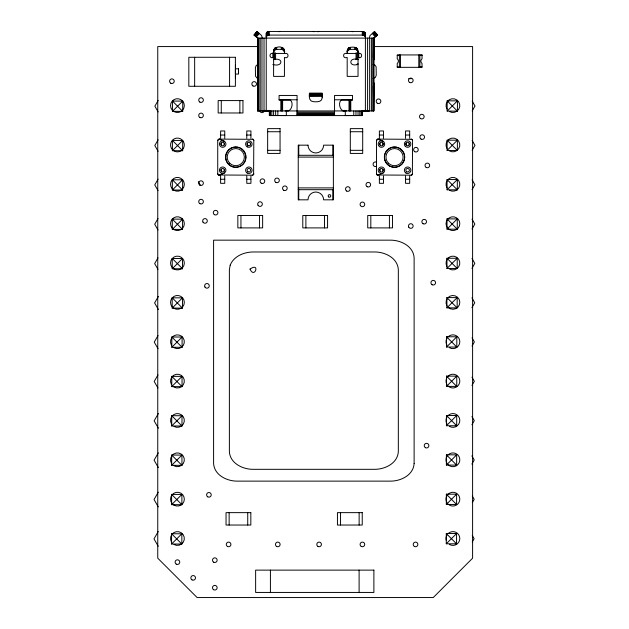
<?xml version="1.0" encoding="UTF-8"?>
<svg xmlns="http://www.w3.org/2000/svg" width="629" height="629" viewBox="0 0 629 629"><rect width="100%" height="100%" fill="white"/><g stroke="black" fill="none" stroke-linecap="round" stroke-linejoin="round"><path stroke-width="0.94" d="M257.709 82.918L257.709 110.94L373.917 110.94L373.917 38.11L377.636 35.027L374.585 31.521M373.917 59.936L373.917 38.11L257.709 38.11L253.99 35.027L256.954 31.45L261.609 35.554L262.356 38.11M171.764 386.623L171.788 376.354L182.056 376.378L182.033 386.646L171.764 386.623L182.056 376.378M171.811 347.271L171.843 337.002L182.111 337.026L182.088 347.302L171.811 347.271L182.111 337.026M172.385 150.693L172.409 140.416L182.685 140.448L182.654 150.716L172.385 150.693L182.685 140.448M172.432 111.341L172.464 101.072L182.732 101.096L182.709 111.364L172.432 111.341L182.732 101.096M171.662 465.326L171.686 455.05L181.954 455.081L181.93 465.35L171.662 465.326L181.954 455.081M171.709 425.975L171.741 415.706L182.009 415.73L181.978 425.998L171.709 425.975L182.009 415.73M172.283 229.388L172.307 219.12L182.575 219.151L182.552 229.42L172.283 229.388L182.575 219.151M172.33 190.044L172.362 179.768L182.63 179.8L182.607 190.068L172.33 190.044L182.63 179.8M171.552 544.022L171.583 533.754L181.852 533.785L181.828 544.054L171.552 544.022L181.852 533.785M171.607 504.678L171.631 494.402L181.907 494.433L181.875 504.702L171.607 504.678L181.907 494.433M172.173 308.092L172.204 297.824L182.473 297.847L182.449 308.124L172.173 308.092L182.473 297.847M172.228 268.74L172.26 258.472L182.528 258.495L182.496 268.772L172.228 268.74L182.528 258.495M446.527 347.035L446.551 336.767L456.827 336.79L456.796 347.059L446.527 347.035L456.827 336.79M447.148 111.105L447.172 100.829L457.448 100.86L457.417 111.129L447.148 111.105L457.448 100.86M446.37 465.09L446.393 454.814L456.67 454.846L456.638 465.114L446.37 465.09L456.67 454.846M446.425 425.739L446.448 415.462L456.717 415.494L456.693 425.762L446.425 425.739L456.717 415.494M446.472 386.387L446.504 376.118L456.772 376.142L456.74 386.41L446.472 386.387L456.772 376.142M446.991 229.153L447.022 218.884L457.291 218.908L457.259 229.184L446.991 229.153L457.291 218.908M447.046 189.801L447.07 179.532L457.338 179.564L457.314 189.832L447.046 189.801L457.338 179.564M447.093 150.457L447.125 140.181L457.393 140.212L457.369 150.48L447.093 150.457L457.393 140.212M446.268 543.786L446.291 533.518L456.568 533.541L456.536 543.818L446.268 543.786L456.568 533.541M446.315 504.434L446.346 494.166L456.615 494.197L456.591 504.466L446.315 504.434L456.615 494.197M446.889 307.856L446.912 297.588L457.189 297.611L457.157 307.88L446.889 307.856L457.189 297.611M446.944 268.504L446.967 258.236L457.236 258.26L457.212 268.536L446.944 268.504L457.236 258.26M373.917 38.11L373.885 59.739M373.917 82.918L373.626 110.94L373.319 86.071M257.709 59.936L258 38.11L258.197 50.839M258.212 93.721L258 110.94L257.733 83.114M373.312 57.695L373.626 38.11L373.838 59.669L373.28 59.653M238.54 72.602L238.517 68.797L235.427 68.797L235.443 74.057L238.548 74.057L238.517 68.797M365.394 110.94L365.394 33.384L364.977 32.417L362.296 31.45L269.33 31.45L267.136 32.016L266.232 33.384L266.232 110.94M266.232 37.017L266.334 32.881M217.728 140.582L219.207 139.103L253.07 139.308L253.809 140.582L253.613 174.445L252.331 175.184L218.467 174.988L217.728 173.706L217.728 140.582A1.478 1.478 0 0 1 219.207 139.103L224.309 141.242A3.255 3.255 0 0 1 224.545 146.722A3.255 3.255 0 0 1 219.474 144.623A3.255 3.255 0 0 1 223.523 140.92L224.309 141.242M376.488 140.582L377.966 139.103L411.83 139.308L412.569 140.582L412.372 174.445L411.091 175.184L377.227 174.988L376.488 173.706L376.488 140.582A1.478 1.478 0 0 1 377.966 139.103L383.069 141.242A3.255 3.255 0 0 1 383.305 146.722A3.255 3.255 0 0 1 378.241 144.623A3.255 3.255 0 0 1 382.283 140.92L383.069 141.242M158.186 100.451L154.868 106.191L158.17 111.931M158.138 139.803L154.813 145.535L158.123 151.282M158.083 179.155L154.765 184.887L158.068 190.634M158.028 218.507L154.71 224.238L158.013 229.986M157.981 257.859L154.655 263.59L157.965 269.33M158.398 296.385L154.608 302.942L158.382 309.507M158.036 335.564L154.247 342.121L158.021 348.686M157.989 374.915L154.191 381.473L157.973 388.038M158.406 413.45L154.136 420.825L158.39 428.207M158.359 452.801L154.089 460.169L158.335 467.559M158.304 492.153L154.034 499.52L158.288 506.903M158.256 531.497L153.987 538.872L158.233 546.255M472.167 110.924L475.013 106.01L472.182 101.088M472.12 150.276L474.966 145.362L472.127 140.44M472.065 189.628L474.911 184.714L472.08 179.792M472.017 228.98L474.864 224.066L472.025 219.144M471.962 268.331L474.809 263.417L471.978 258.488M471.907 307.675L474.753 302.761L471.923 297.839M472.025 346.036L474.392 341.94L472.033 337.844M471.97 385.388L474.345 381.292L471.978 377.196M471.915 424.74L474.29 420.644L471.931 416.54M471.868 464.092L474.235 459.996L471.876 455.891M472.285 502.626L474.187 499.347L472.3 496.061M472.237 541.97L474.132 538.699L472.245 535.413M266.334 36.513L267.781 35.342L269.33 35.082L362.296 35.082L364.482 35.649L365.394 37.017M254.069 35.098L257.041 31.521M254.305 35.295L257.277 31.717M254.69 35.609L257.654 32.032M255.177 36.018L258.149 32.441M255.759 36.498L258.723 32.92M256.373 37.009L259.345 33.431M374.664 31.45L370.017 35.554L369.27 38.11M261.978 110.94L263.409 110.445L269.983 110.445M285.079 110.94L286.981 110.311M287.744 110.94C292.084 110.586 293.609 102.11 290.284 100.09L279.087 100.09L279.087 95.443L297.061 95.443L297.061 115.587M217.728 173.706A1.478 1.478 0 0 0 219.207 175.184L224.309 173.054A3.255 3.255 0 0 0 224.545 167.566A3.255 3.255 0 0 0 219.474 169.665A3.255 3.255 0 0 0 223.523 173.376M219.207 175.184L224.309 173.054M383.069 173.054L382.283 173.376A3.255 3.255 0 0 1 378.241 169.665A3.255 3.255 0 0 1 383.305 167.566A3.255 3.255 0 0 1 383.069 173.054L377.966 175.184A1.478 1.478 0 0 1 376.488 173.706M268.552 110.94L269.479 110.743L262.898 110.743M278.623 31.709L280.172 31.45M317.511 31.709L319.068 31.45M258.48 64.457L256.294 65.361L255.382 67.555L255.492 76.101L256.931 77.98L258.48 78.397M373.139 78.397L375.332 77.493L376.236 75.299L376.134 66.753L374.687 64.866L373.139 64.457M276.689 47.372L274.928 48.008L273.662 50.139L273.591 76.384L284.434 76.384L284.434 57.483C289.261 59.338 289.261 51.743 284.434 53.607C285.936 48.724 281.155 45.618 276.689 47.372L276.689 49.424L274.496 50.21L273.591 52.113L273.945 49.29L274 50.768L274.928 48.008L275.14 49.785L275.596 47.6L275.887 49.518L276.092 47.434L276.689 49.424C279.103 49.479 284.049 48.433 284.434 52.113L283.679 48.598L283.53 50.21L283.136 48.032L282.885 49.785L282.539 47.647L282.138 49.518L281.996 47.442L281.336 49.424L281.336 47.372M350.282 47.372C347.247 47.482 346.799 51.287 347.184 53.607C342.365 51.743 342.365 59.338 347.184 57.483L347.184 76.384L358.035 76.384L358.035 50.949C358.129 46.884 353.136 46.813 350.282 47.372L350.282 49.424L348.096 50.21L347.184 52.113L347.538 49.29L347.601 50.768L348.521 48.008L348.733 49.785L349.189 47.6L349.48 49.518L349.685 47.434L350.282 49.424C352.696 49.479 357.649 48.433 358.035 52.113L357.272 48.598L357.123 50.21L356.729 48.032L356.486 49.785L356.132 47.647L355.739 49.518L355.597 47.442L354.937 49.424L354.937 47.372M257.796 46.57L157.753 46.57L157.753 558.19L197.113 597.55L433.247 597.55L472.599 558.19L472.599 46.57L373.54 46.57M273.591 53.449L284.434 53.449M347.184 53.449L358.035 53.449M273.591 53.607C268.764 51.743 268.764 59.338 273.591 57.483M358.035 53.607C362.854 51.743 362.854 59.338 358.035 57.483M397.237 55.321L399.391 55.321M419.865 55.321L422.028 55.321M257.859 59.653L258.338 59.653M273.371 59.653C283.899 56.901 283.003 67.61 272.868 64.457M358.247 59.653C348.82 56.374 348.034 67.342 357.791 64.457M397.237 66.941L399.391 66.941M419.865 66.941L422.028 66.941M408.74 78.641L411.602 78.641M257.859 83.201L258 110.94L257.709 38.11L257.709 110.94L257.788 83.177L258.338 83.201M373.28 83.201L373.76 83.201M309.46 93.918L322.166 93.918M309.46 94.665L322.166 94.665M309.46 95.309L322.166 95.309M309.46 95.805L322.166 95.805M309.46 96.213L322.166 96.111M279.087 99.783L297.061 99.783M334.557 99.783L352.531 99.783M361.636 110.445L368.209 110.445L369.64 110.94L369.655 38.11M368.72 110.743L362.147 110.743L363.067 110.94M262.474 110.885L269.047 110.885M286.069 110.775L288.735 110.775M334.557 115.587L334.557 95.443L352.531 95.443L352.531 100.09L341.335 100.09C338.135 101.992 339.542 109.304 342.891 110.775L346.54 110.94M362.579 110.885L369.152 110.885M297.061 112.143L334.557 112.143M297.061 113.259L334.557 113.259M297.061 114.226L334.557 114.226M297.061 114.965L334.557 114.965M269.33 115.429L285.983 115.587M297.061 115.429L334.557 115.429M362.296 115.429L345.636 115.587M267.655 131.728L280.054 131.728M350.306 131.728L362.697 131.728M220.614 135.038L224.75 135.038M246.78 135.038L250.924 135.038M379.373 135.038L383.509 135.038M405.548 135.038L409.683 135.038M267.655 150.323L280.054 150.323M350.306 150.323L362.697 150.323M298.24 155.3L333.378 155.3M298.24 157.093L333.378 157.093M220.614 179.249L224.75 179.249M246.78 179.249L250.924 179.249M379.373 179.249L383.509 179.249M405.548 179.249L409.683 179.249M298.24 187.898L333.378 187.898M298.24 189.691L333.378 189.691M351.446 31.45L352.995 31.709M312.558 31.45L314.107 31.709M342.891 110.775L343.874 110.94M377.966 139.103L382.283 140.92M219.207 139.103L223.523 140.92M344.637 110.311L345.557 110.775M457.417 111.129L447.172 100.829M457.369 150.48L447.125 140.181M457.314 189.832L447.07 179.532M457.259 229.184L447.022 218.884M457.212 268.536L446.967 258.236M457.157 307.88L446.912 297.588M456.796 347.059L446.551 336.767M182.709 111.364L172.464 101.072M456.74 386.41L446.504 376.118M182.654 150.716L172.409 140.416M456.693 425.762L446.448 415.462M182.607 190.068L172.362 179.768M456.638 465.114L446.393 454.814M182.552 229.42L172.307 219.12M456.591 504.466L446.346 494.166M182.496 268.772L172.26 258.472M456.536 543.818L446.291 533.518M182.449 308.124L172.204 297.824M182.088 347.302L171.843 337.002M182.033 386.646L171.788 376.354M181.978 425.998L171.741 415.706M181.93 465.35L171.686 455.05M181.875 504.702L171.631 494.402M181.828 544.054L171.583 533.754M374.349 31.717L377.314 35.295M373.964 32.032L376.936 35.609M373.477 32.441L376.441 36.018M372.895 32.92L375.867 36.498M372.282 33.431L375.246 37.009M198.308 181.671L200.203 184.95M373.76 59.653L373.626 38.11L373.626 110.94L373.901 83.052M257.709 38.11L257.717 59.802M235.427 64.85L235.435 78.012M419.865 54.935L419.865 67.334M418.796 54.935L418.796 67.334M409.683 138.294L409.683 130.974L405.548 130.974L405.548 138.294M409.683 176.002L409.683 183.322L405.548 183.322L405.548 176.002M409.149 143.176L409.149 144.945M406.075 143.176L406.075 144.945M400.461 54.935L400.461 67.334M399.391 54.935L399.391 67.334M389.414 215.503L389.414 227.902M383.509 138.294L383.509 130.974L379.373 130.974L379.373 138.294M383.509 176.002L383.509 183.322L379.373 183.322L379.373 176.002M382.975 143.176L382.975 144.945M382.975 169.343L382.975 171.119M379.908 143.176L379.908 144.945M379.908 169.343L379.908 171.119M372.777 38.11L372.777 110.94M371.417 38.11L371.417 110.94M370.819 215.503L370.819 227.902M367.595 38.11L367.595 110.94M365.284 32.881L365.284 36.513M364.977 32.417L364.977 36.05M364.482 32.016L364.482 35.649M363.845 31.709L363.845 35.342M363.098 31.513L363.098 35.145M362.296 31.45L362.296 35.082M362.296 110.94L362.296 115.587L269.33 115.587L269.33 110.94M362.005 110.94L362.005 115.587M361.148 110.94L361.148 115.587M359.796 110.94L359.796 115.587M359.135 512.643L359.135 525.034M359.104 570.126L359.104 592.439M358.782 52.797L358.782 57.695M358.035 110.94L358.035 115.587M357.044 52.797L357.044 59.653M356.038 52.797L356.038 59.653M355.975 110.94L355.975 115.587M353.773 110.94L353.773 115.587M350.778 100.09L350.778 110.94M350.156 100.09L350.156 110.94M349.551 100.09L349.551 110.94M349.001 100.09L349.001 110.94M345.297 110.94L345.297 115.587M340.541 512.643L340.541 525.034M332.859 145.165L332.859 155.3M332.859 189.691L332.859 199.825M324.478 215.503L324.478 227.902M305.883 215.503L305.883 227.902M298.759 145.165L298.759 155.3M298.759 189.691L298.759 199.825M286.329 110.94L286.329 115.587M282.618 100.09L282.618 110.94M282.067 100.09L282.067 110.94M281.47 100.09L281.47 110.94M280.841 100.09L280.841 110.94M277.853 110.94L277.853 115.587M275.581 52.797L275.581 59.653M275.644 110.94L275.644 115.587M274.574 52.797L274.574 59.653M273.591 110.94L273.591 115.587M272.844 52.797L272.844 57.695M271.822 110.94L271.822 115.587M270.47 110.94L270.47 115.587M270.415 570.126L270.415 592.439M269.621 110.94L269.621 115.587M269.33 31.45L269.33 35.082M268.528 31.513L268.528 35.145M267.781 31.709L267.781 35.342M267.136 32.016L267.136 35.649M266.641 32.417L266.641 36.05M264.023 38.11L264.023 110.94M261.971 38.11L261.971 110.94M260.202 38.11L260.202 110.94M259.541 215.503L259.541 227.902M258.849 38.11L258.849 110.94M250.924 138.294L250.924 130.974L246.78 130.974L246.78 138.294M250.924 176.002L250.924 183.322L246.78 183.322L246.78 176.002M250.389 143.176L250.389 144.945M247.732 512.643L247.732 525.034M247.315 143.176L247.315 144.945M240.946 215.503L240.946 227.902M239.861 100.585L239.861 112.976M229.577 57.278L229.577 86.283M229.137 512.643L229.137 525.034M224.75 138.294L224.75 130.974L220.614 130.974L220.614 138.294M224.75 176.002L224.75 183.322L220.614 183.322L220.614 176.002M224.215 143.176L224.215 144.945M224.215 169.343L224.215 171.119M221.266 100.585L221.266 112.976M221.141 143.176L221.141 144.945M221.141 169.343L221.141 171.119M194.652 57.278L194.652 86.283M264.369 110.327A2.327 2.327 0 0 1 262.049 112.654A2.327 2.327 0 0 1 259.722 110.327M376.551 166.26A2.327 2.327 0 0 1 373.068 164.248A2.327 2.327 0 0 1 376.551 162.235M172.558 149.836A6.895 6.895 0 0 1 172.558 140.086A6.895 6.895 0 0 1 182.308 140.086A6.895 6.895 0 0 1 182.308 149.836M180.877 150.929A6.895 6.895 0 0 1 173.981 150.929M171.458 345.187A6.895 6.895 0 0 1 176.238 334.95A6.895 6.895 0 0 1 184.226 342.939A6.895 6.895 0 0 1 173.981 347.711M171.458 384.539A6.895 6.895 0 0 1 176.238 374.302A6.895 6.895 0 0 1 184.226 382.29A6.895 6.895 0 0 1 173.981 387.063M171.458 423.899A6.895 6.895 0 0 1 176.238 413.662A6.895 6.895 0 0 1 184.226 421.65A6.895 6.895 0 0 1 173.981 426.423M171.458 463.251A6.895 6.895 0 0 1 176.238 453.014A6.895 6.895 0 0 1 184.226 461.002A6.895 6.895 0 0 1 173.981 465.774M171.458 541.962A6.895 6.895 0 0 1 176.238 531.725A6.895 6.895 0 0 1 184.226 539.713A6.895 6.895 0 0 1 173.981 544.486M446.952 109.053A6.895 6.895 0 0 1 451.724 98.816A6.895 6.895 0 0 1 459.713 106.796A6.895 6.895 0 0 1 449.476 111.577M446.952 148.405A6.895 6.895 0 0 1 451.724 138.168A6.895 6.895 0 0 1 459.713 146.156A6.895 6.895 0 0 1 449.476 150.929M446.952 187.764A6.895 6.895 0 0 1 451.724 177.527A6.895 6.895 0 0 1 459.713 185.508A6.895 6.895 0 0 1 449.476 190.288M446.952 266.476A6.895 6.895 0 0 1 451.724 256.239A6.895 6.895 0 0 1 459.713 264.219A6.895 6.895 0 0 1 449.476 269M446.952 305.828A6.895 6.895 0 0 1 452.322 295.512A6.895 6.895 0 0 1 459.406 304.743A6.895 6.895 0 0 1 448.045 307.259M448.045 336.861A6.895 6.895 0 0 1 457.354 336.452A6.895 6.895 0 0 1 458.572 345.691A6.895 6.895 0 0 1 449.476 347.711M446.952 345.187A6.895 6.895 0 0 1 446.952 338.292M448.045 376.221A6.895 6.895 0 0 1 457.802 376.221A6.895 6.895 0 0 1 457.802 385.97A6.895 6.895 0 0 1 448.045 385.97M446.952 384.539A6.895 6.895 0 0 1 446.952 377.644M447.447 416.264A6.895 6.895 0 0 1 456.866 414.794A6.895 6.895 0 0 1 458.738 424.15A6.895 6.895 0 0 1 449.476 426.423M446.952 423.899A6.895 6.895 0 0 1 446.952 417.003M448.045 454.932A6.895 6.895 0 0 1 457.802 454.932A6.895 6.895 0 0 1 457.802 464.682A6.895 6.895 0 0 1 448.045 464.682M446.952 463.251A6.895 6.895 0 0 1 446.952 456.355M448.045 494.284A6.895 6.895 0 0 1 457.802 494.284A6.895 6.895 0 0 1 457.802 504.033A6.895 6.895 0 0 1 448.045 504.033M446.952 502.61A6.895 6.895 0 0 1 446.952 495.715M448.045 533.644A6.895 6.895 0 0 1 457.354 533.235A6.895 6.895 0 0 1 458.572 542.473A6.895 6.895 0 0 1 449.476 544.486M446.26 540.303A6.895 6.895 0 0 1 446.952 535.067M357.013 64.237A2.327 2.327 0 0 1 358.176 63.922M252.331 139.103A1.478 1.478 0 0 1 253.809 140.582M253.809 173.706A1.478 1.478 0 0 1 252.331 175.184M411.091 139.103A1.478 1.478 0 0 1 412.569 140.582M412.569 173.706A1.478 1.478 0 0 1 411.091 175.184M322.166 97.762C322.072 102.236 316.442 102.047 313.328 101.639C309.012 101.576 308.996 96.182 309.46 93.116L322.166 93.116L322.166 97.762M230.19 265.108L229.381 269.692L229.381 451.598C229.994 463.235 242.637 469.399 253.07 469.32L374.648 469.32C385.082 469.399 397.725 463.235 398.33 451.598L398.33 269.692C397.725 258.055 385.082 251.891 374.648 251.977L253.07 251.977C243.942 252.095 233.854 256.168 230.19 265.108M250.02 269.086C254.58 279.488 260.532 261.774 250.02 269.086M414.118 463.416C413.512 475.052 400.87 481.209 390.436 481.13L237.282 481.13C226.849 481.209 214.206 475.052 213.593 463.416L213.593 240.16L390.436 240.16C400.87 240.081 413.512 246.246 414.118 257.882L414.118 463.416M422.028 54.935L397.237 54.935L397.237 58.811A2.909 2.909 0 0 1 397.237 63.458L397.237 67.334L422.028 67.334L422.028 63.458A2.909 2.909 0 0 1 422.028 58.811L422.028 54.935M235.395 57.278L188.826 57.278L188.826 86.283L235.395 86.283L235.395 57.278M242.959 100.585L218.169 100.585L218.169 112.976L242.959 112.976L242.959 100.585M280.054 128.63L267.655 128.63L267.655 153.421L280.054 153.421L280.054 128.63M362.697 128.63L350.306 128.63L350.306 153.421L362.697 153.421L362.697 128.63M307.998 145.165L298.24 145.165L298.24 199.825L307.998 199.825A7.807 7.807 0 0 1 315.813 192.018A7.807 7.807 0 0 1 323.62 199.825L333.378 199.825L333.378 145.165L323.62 145.165A7.807 7.807 0 0 1 315.813 152.973A7.807 7.807 0 0 1 307.998 145.165M262.639 215.503L237.848 215.503L237.848 227.902L262.639 227.902L262.639 215.503M327.575 215.503L302.785 215.503L302.785 227.902L327.575 227.902L327.575 215.503M392.512 215.503L367.721 215.503L367.721 227.902L392.512 227.902L392.512 215.503M250.829 512.643L226.039 512.643L226.039 525.034L250.829 525.034L250.829 512.643M362.233 512.643L337.443 512.643L337.443 525.034L362.233 525.034L362.233 512.643M373.885 570.126L255.633 570.126L255.633 592.439L373.885 592.439L373.885 570.126M204.936 287.013A2.327 2.327 0 0 0 208.962 287.013A2.327 2.327 0 0 0 206.949 283.522A2.327 2.327 0 0 0 204.936 287.013M283.71 190.265A2.327 2.327 0 0 0 287.194 188.252A2.327 2.327 0 0 0 283.71 186.239A2.327 2.327 0 0 0 283.71 190.265M275.84 182.394A2.327 2.327 0 0 0 279.323 180.381A2.327 2.327 0 0 0 275.84 178.369A2.327 2.327 0 0 0 275.84 182.394M199.88 185.146A2.327 2.327 0 0 0 203.371 183.133A2.327 2.327 0 0 0 199.88 181.121A2.327 2.327 0 0 0 199.88 185.146M199.88 117.458A2.327 2.327 0 0 0 203.371 115.445A2.327 2.327 0 0 0 199.88 113.432A2.327 2.327 0 0 0 199.88 117.458M214.45 214.67A2.327 2.327 0 0 0 217.933 212.657A2.327 2.327 0 0 0 214.45 210.644A2.327 2.327 0 0 0 214.45 214.67M258.008 205.251A2.327 2.327 0 0 0 262.034 205.251A2.327 2.327 0 0 0 260.021 201.76A2.327 2.327 0 0 0 258.008 205.251M207.759 496.847A2.327 2.327 0 0 0 211.242 494.834A2.327 2.327 0 0 0 207.759 492.821A2.327 2.327 0 0 0 207.759 496.847M432.084 284.717A2.327 2.327 0 0 0 435.567 282.704A2.327 2.327 0 0 0 432.084 280.691A2.327 2.327 0 0 0 432.084 284.717M213.656 589.727A2.327 2.327 0 0 0 217.147 587.714A2.327 2.327 0 0 0 213.656 585.701A2.327 2.327 0 0 0 213.656 589.727M317.952 546.436A2.327 2.327 0 0 0 321.435 544.423A2.327 2.327 0 0 0 317.952 542.41A2.327 2.327 0 0 0 317.952 546.436M361.243 546.436A2.327 2.327 0 0 0 364.726 544.423A2.327 2.327 0 0 0 361.243 542.41A2.327 2.327 0 0 0 361.243 546.436M414.369 546.436A2.327 2.327 0 0 0 417.86 544.423A2.327 2.327 0 0 0 414.369 542.41A2.327 2.327 0 0 0 414.369 546.436M425.393 447.659A2.327 2.327 0 0 0 428.876 445.646A2.327 2.327 0 0 0 425.393 443.634A2.327 2.327 0 0 0 425.393 447.659M360.393 205.541A2.327 2.327 0 0 0 364.419 205.541A2.327 2.327 0 0 0 362.406 202.058A2.327 2.327 0 0 0 360.393 205.541M420.667 118.629A2.327 2.327 0 0 0 424.15 116.617A2.327 2.327 0 0 0 420.667 114.604A2.327 2.327 0 0 0 420.667 118.629M261.271 183.181A2.327 2.327 0 0 0 264.762 181.168A2.327 2.327 0 0 0 261.271 179.155A2.327 2.327 0 0 0 261.271 183.181M170.758 83.209A2.327 2.327 0 0 0 174.241 81.196A2.327 2.327 0 0 0 170.758 79.183A2.327 2.327 0 0 0 170.758 83.209M346.681 191.051A2.327 2.327 0 0 0 350.164 189.038A2.327 2.327 0 0 0 346.681 187.025A2.327 2.327 0 0 0 346.681 191.051M276.626 546.436A2.327 2.327 0 0 0 280.117 544.423A2.327 2.327 0 0 0 276.626 542.41A2.327 2.327 0 0 0 276.626 546.436M227.431 546.436A2.327 2.327 0 0 0 230.922 544.423A2.327 2.327 0 0 0 227.431 542.41A2.327 2.327 0 0 0 227.431 546.436M213.656 562.177A2.327 2.327 0 0 0 217.147 560.164A2.327 2.327 0 0 0 213.656 558.151A2.327 2.327 0 0 0 213.656 562.177M176.269 564.142A2.327 2.327 0 0 0 179.76 562.129A2.327 2.327 0 0 0 176.269 560.117A2.327 2.327 0 0 0 176.269 564.142M192.01 579.883A2.327 2.327 0 0 0 195.501 577.87A2.327 2.327 0 0 0 192.01 575.857A2.327 2.327 0 0 0 192.01 579.883M426.179 167.44A2.327 2.327 0 0 0 429.662 165.427A2.327 2.327 0 0 0 426.179 163.414A2.327 2.327 0 0 0 426.179 167.44M367.147 186.711A2.327 2.327 0 0 0 370.63 184.698A2.327 2.327 0 0 0 367.147 182.685A2.327 2.327 0 0 0 367.147 186.711M199.88 102.102A2.327 2.327 0 0 0 203.371 100.09A2.327 2.327 0 0 0 199.88 98.077A2.327 2.327 0 0 0 199.88 102.102M377.369 103.29A2.327 2.327 0 0 0 380.859 101.277A2.327 2.327 0 0 0 377.369 99.264A2.327 2.327 0 0 0 377.369 103.29M202.97 222.076A2.327 2.327 0 0 0 206.996 222.076A2.327 2.327 0 0 0 204.983 218.585A2.327 2.327 0 0 0 202.97 222.076M414.763 151.699A2.327 2.327 0 0 0 418.246 149.686A2.327 2.327 0 0 0 414.763 147.673A2.327 2.327 0 0 0 414.763 151.699M199.88 203.647A2.327 2.327 0 0 0 203.371 201.634A2.327 2.327 0 0 0 199.88 199.621A2.327 2.327 0 0 0 199.88 203.647M408.795 227.187A2.327 2.327 0 0 0 412.821 227.187A2.327 2.327 0 0 0 410.808 223.704A2.327 2.327 0 0 0 408.795 227.187M423.034 223.712A2.327 2.327 0 0 0 426.517 221.699A2.327 2.327 0 0 0 423.034 219.686A2.327 2.327 0 0 0 423.034 223.712M253.015 85.969A2.327 2.327 0 0 0 256.498 83.956A2.327 2.327 0 0 0 253.015 81.943A2.327 2.327 0 0 0 253.015 85.969M409.644 82.423A2.327 2.327 0 0 0 413.135 80.41A2.327 2.327 0 0 0 409.644 78.397A2.327 2.327 0 0 0 409.644 82.423M421.068 139.103A2.327 2.327 0 0 0 424.551 137.091A2.327 2.327 0 0 0 421.068 135.078A2.327 2.327 0 0 0 421.068 139.103M173.981 111.577A6.895 6.895 0 0 0 184.328 105.601A6.895 6.895 0 0 0 173.981 99.634A6.895 6.895 0 0 0 173.981 111.577M173.981 190.288A6.895 6.895 0 0 0 184.328 184.313A6.895 6.895 0 0 0 173.981 178.345A6.895 6.895 0 0 0 173.981 190.288M173.981 229.64A6.895 6.895 0 0 0 184.328 223.672A6.895 6.895 0 0 0 173.981 217.697A6.895 6.895 0 0 0 173.981 229.64M173.981 269A6.895 6.895 0 0 0 184.328 263.024A6.895 6.895 0 0 0 173.981 257.057A6.895 6.895 0 0 0 173.981 269M173.981 308.352A6.895 6.895 0 0 0 184.328 302.384A6.895 6.895 0 0 0 173.981 296.408A6.895 6.895 0 0 0 173.981 308.352M173.981 505.134A6.895 6.895 0 0 0 184.328 499.159A6.895 6.895 0 0 0 173.981 493.191A6.895 6.895 0 0 0 173.981 505.134M449.476 229.64A6.895 6.895 0 0 0 459.815 223.672A6.895 6.895 0 0 0 449.476 217.697A6.895 6.895 0 0 0 449.476 229.64M328.558 196.846A1.305 1.305 0 0 0 330.736 196.256A1.305 1.305 0 0 0 329.14 194.668A1.305 1.305 0 0 0 328.558 196.846M229.703 163.21A8.578 8.578 0 0 0 244.052 159.365A8.578 8.578 0 0 0 233.548 148.861A8.578 8.578 0 0 0 229.703 163.21M228.657 164.255A10.056 10.056 0 0 0 245.483 159.75A10.056 10.056 0 0 0 233.162 147.438A10.056 10.056 0 0 0 228.657 164.255M228.555 164.358A10.206 10.206 0 0 0 245.624 159.79A10.206 10.206 0 0 0 233.123 147.288A10.206 10.206 0 0 0 228.555 164.358M247.228 173.054A3.255 3.255 0 0 0 252.103 170.231A3.255 3.255 0 0 0 247.228 167.416A3.255 3.255 0 0 0 247.228 173.054M247.228 146.879A3.255 3.255 0 0 0 252.103 144.057A3.255 3.255 0 0 0 247.228 141.242A3.255 3.255 0 0 0 247.228 146.879M247.968 171.772A1.777 1.777 0 0 0 250.625 170.231A1.777 1.777 0 0 0 247.968 168.698A1.777 1.777 0 0 0 247.968 171.772M247.968 145.598A1.777 1.777 0 0 0 250.625 144.057A1.777 1.777 0 0 0 247.968 142.524A1.777 1.777 0 0 0 247.968 145.598M221.424 145.315A1.777 1.777 0 0 0 224.396 144.521A1.777 1.777 0 0 0 222.218 142.343A1.777 1.777 0 0 0 221.424 145.315M221.793 171.772A1.777 1.777 0 0 0 224.459 170.231A1.777 1.777 0 0 0 221.793 168.698A1.777 1.777 0 0 0 221.793 171.772M388.463 163.21A8.578 8.578 0 0 0 402.812 159.365A8.578 8.578 0 0 0 392.307 148.861A8.578 8.578 0 0 0 388.463 163.21M387.417 164.255A10.056 10.056 0 0 0 404.243 159.75A10.056 10.056 0 0 0 391.922 147.438A10.056 10.056 0 0 0 387.417 164.255M389.43 165.985A10.206 10.206 0 0 0 404.73 157.148A10.206 10.206 0 0 0 389.43 148.31A10.206 10.206 0 0 0 389.43 165.985M405.988 173.054A3.255 3.255 0 0 0 410.871 170.231A3.255 3.255 0 0 0 405.988 167.416A3.255 3.255 0 0 0 405.988 173.054M405.312 146.36A3.255 3.255 0 0 0 410.761 144.898A3.255 3.255 0 0 0 406.774 140.92A3.255 3.255 0 0 0 405.312 146.36M406.727 171.772A1.777 1.777 0 0 0 409.393 170.231A1.777 1.777 0 0 0 406.727 168.698A1.777 1.777 0 0 0 406.727 171.772M406.727 145.598A1.777 1.777 0 0 0 409.393 144.057A1.777 1.777 0 0 0 406.727 142.524A1.777 1.777 0 0 0 406.727 145.598M380.553 145.598A1.777 1.777 0 0 0 383.218 144.057A1.777 1.777 0 0 0 380.553 142.524A1.777 1.777 0 0 0 380.553 145.598M380.553 171.772A1.777 1.777 0 0 0 383.218 170.231A1.777 1.777 0 0 0 380.553 168.698A1.777 1.777 0 0 0 380.553 171.772"/></g></svg>
